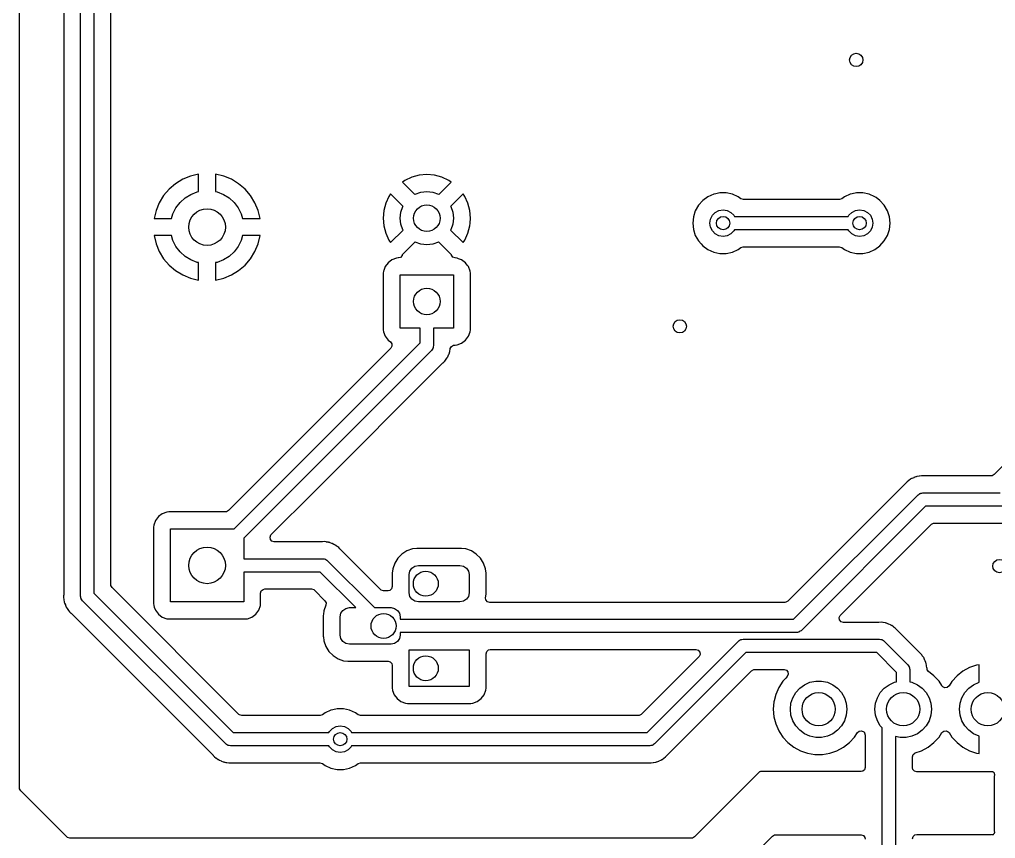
# Model space of a CAD drawing. Extents: x 4.53 to 6.71, y -5.98 to -2.05.
# Drawn here: x 4.531 to 5.685, y -4.318 to -3.35 of the extents above; entities that cross this region are included whole.
import ezdxf

# ---------------------------------------------------------------- set-up
doc = ezdxf.new("R2010")
doc.units = 0
doc.header["$MEASUREMENT"] = 0
doc.layers.add('BLACK', color=7, linetype='CONTINUOUS')

msp = doc.modelspace()

# ---------------------------------------------------------------- linework, layer by layer
at = {"layer": 'BLACK', "linetype": 'CONTINUOUS'}
for p, q in [((4.53053, -4.25852), (4.53053, -2.24738)), ((4.58274, -2.25296), (4.58274, -4.0305)), ((4.60276, -4.0315), (4.60276, -2.25197)), ((4.6185, -2.25523), (4.6185, -4.02823)), ((4.63852, -3.60528), (4.63852, -3.24977)), ((4.72353, -3.53869), (4.71504, -3.5439)), ((4.73274, -3.53488), (4.72353, -3.53869)), ((4.74236, -3.53257), (4.73274, -3.53488)), ((4.74236, -3.55328), (4.74236, -3.53257)), ((4.77199, -3.53488), (4.76236, -3.53257)), ((4.76236, -3.53257), (4.76236, -3.55328)), ((4.78119, -3.53869), (4.77199, -3.53488)), ((4.78969, -3.5439), (4.78119, -3.53869)), ((4.98636, -3.53998), (4.98355, -3.54195)), ((4.98355, -3.54195), (4.99819, -3.55659)), ((4.99452, -3.53617), (4.98636, -3.53998)), ((5.00323, -3.53384), (4.99452, -3.53617)), ((5.0122, -3.53306), (5.00323, -3.53384)), ((5.02118, -3.53384), (5.0122, -3.53306)), ((5.02988, -3.53617), (5.02118, -3.53384)), ((5.02622, -3.55659), (5.04086, -3.54195)), ((5.03805, -3.53998), (5.02988, -3.53617)), ((5.04086, -3.54195), (5.03805, -3.53998)), ((4.70746, -3.55037), (4.70099, -3.55795)), ((4.71504, -3.5439), (4.70746, -3.55037)), ((4.73306, -3.55651), (4.74051, -3.55362)), ((4.74051, -3.55362), (4.74236, -3.55328)), ((4.76236, -3.55328), (4.76421, -3.55362)), ((4.76421, -3.55362), (4.77167, -3.55651)), ((4.79727, -3.55037), (4.78969, -3.5439)), ((4.80374, -3.55795), (4.79727, -3.55037)), ((4.99854, -3.55637), (5.0052, -3.55404)), ((5.0052, -3.55404), (5.0122, -3.55325)), ((5.0122, -3.55325), (5.01921, -3.55404)), ((5.01921, -3.55404), (5.02587, -3.55637)), ((5.35884, -3.55478), (5.35394, -3.55583)), ((5.36636, -3.55478), (5.35884, -3.55478)), ((5.37371, -3.55635), (5.36636, -3.55478)), ((5.52026, -3.55478), (5.51535, -3.55583)), ((5.52778, -3.55478), (5.52026, -3.55478)), ((5.53513, -3.55635), (5.52778, -3.55478)), ((4.70099, -3.55795), (4.69578, -3.56645)), ((4.71554, -3.57248), (4.72036, -3.5661)), ((4.72036, -3.5661), (4.72626, -3.56072)), ((4.72626, -3.56072), (4.73306, -3.55651)), ((4.77167, -3.55651), (4.77846, -3.56072)), ((4.77846, -3.56072), (4.78437, -3.5661)), ((4.78437, -3.5661), (4.78918, -3.57248)), ((4.80894, -3.56645), (4.80374, -3.55795)), ((4.96744, -3.5589), (4.96363, -3.56707)), ((4.96941, -3.55609), (4.96744, -3.5589)), ((4.98405, -3.57073), (4.96941, -3.55609)), ((4.99819, -3.55659), (4.99854, -3.55637)), ((5.02587, -3.55637), (5.02622, -3.55659)), ((5.055, -3.55609), (5.04036, -3.57073)), ((5.05697, -3.5589), (5.055, -3.55609)), ((5.055, -3.55609), (5.055, -3.55609)), ((5.06078, -3.56707), (5.05697, -3.5589)), ((5.33853, -3.56382), (5.3335, -3.56941)), ((5.34462, -3.5594), (5.33853, -3.56382)), ((5.35148, -3.55635), (5.34462, -3.5594)), ((5.35394, -3.55583), (5.35148, -3.55635)), ((5.38058, -3.5594), (5.37371, -3.55635)), ((5.38375, -3.56171), (5.38058, -3.5594)), ((5.38058, -3.5594), (5.38058, -3.5594)), ((5.38399, -3.56187), (5.38375, -3.56171)), ((5.38667, -3.56266), (5.38399, -3.56187)), ((5.49994, -3.56266), (5.38667, -3.56266)), ((5.50023, -3.56265), (5.49994, -3.56266)), ((5.50286, -3.56171), (5.50023, -3.56265)), ((5.50603, -3.5594), (5.50286, -3.56171)), ((5.5129, -3.55635), (5.50603, -3.5594)), ((5.51535, -3.55583), (5.5129, -3.55635)), ((5.542, -3.5594), (5.53513, -3.55635)), ((5.54341, -3.56043), (5.542, -3.5594)), ((5.542, -3.5594), (5.542, -3.5594)), ((5.54808, -3.56382), (5.54341, -3.56043)), ((5.55311, -3.56941), (5.54808, -3.56382)), ((4.69197, -3.57565), (4.68966, -3.58528)), ((4.69578, -3.56645), (4.69197, -3.57565)), ((4.71198, -3.57963), (4.71554, -3.57248)), ((4.78918, -3.57248), (4.79274, -3.57963)), ((4.81276, -3.57565), (4.80894, -3.56645)), ((4.81507, -3.58528), (4.81276, -3.57565)), ((4.9613, -3.57577), (4.96051, -3.58475)), ((4.96363, -3.56707), (4.9613, -3.57577)), ((4.98071, -3.58475), (4.9815, -3.57774)), ((4.9815, -3.57774), (4.98383, -3.57108)), ((4.98383, -3.57108), (4.98405, -3.57073)), ((5.04036, -3.57073), (5.04058, -3.57108)), ((5.04058, -3.57108), (5.04291, -3.57774)), ((5.04291, -3.57774), (5.0437, -3.58475)), ((5.06311, -3.57577), (5.06078, -3.56707)), ((5.0639, -3.58475), (5.06311, -3.57577)), ((5.32974, -3.57592), (5.32742, -3.58307)), ((5.3335, -3.56941), (5.32974, -3.57592)), ((5.34986, -3.58129), (5.35334, -3.57781)), ((5.35334, -3.57781), (5.35773, -3.57557)), ((5.35773, -3.57557), (5.3626, -3.5748)), ((5.3626, -3.5748), (5.36746, -3.57557)), ((5.36746, -3.57557), (5.37185, -3.57781)), ((5.37185, -3.57781), (5.37534, -3.58129)), ((5.51128, -3.58129), (5.51476, -3.57781)), ((5.51476, -3.57781), (5.51915, -3.57557)), ((5.51915, -3.57557), (5.52402, -3.5748)), ((5.52402, -3.5748), (5.52888, -3.57557)), ((5.52888, -3.57557), (5.53327, -3.57781)), ((5.53327, -3.57781), (5.53676, -3.58129)), ((5.55687, -3.57592), (5.55311, -3.56941)), ((5.55919, -3.58307), (5.55687, -3.57592)), ((5.55687, -3.57592), (5.55687, -3.57592)), ((4.68966, -3.58528), (4.71037, -3.58528)), ((4.71037, -3.58528), (4.71198, -3.57963)), ((4.79274, -3.57963), (4.79435, -3.58528)), ((4.79435, -3.58528), (4.81507, -3.58528)), ((4.96051, -3.58475), (4.9613, -3.59373)), ((4.9815, -3.59176), (4.98071, -3.58475)), ((5.0437, -3.58475), (5.04291, -3.59176)), ((5.06339, -3.59055), (5.0639, -3.58475)), ((5.32742, -3.58307), (5.32663, -3.59055)), ((5.34685, -3.59055), (5.34762, -3.58568)), ((5.34762, -3.58568), (5.34986, -3.58129)), ((5.37534, -3.58129), (5.37604, -3.58268)), ((5.37604, -3.58268), (5.51057, -3.58268)), ((5.51057, -3.58268), (5.51128, -3.58129)), ((5.53676, -3.58129), (5.53899, -3.58568)), ((5.53899, -3.58568), (5.53976, -3.59055)), ((5.55998, -3.59055), (5.55919, -3.58307)), ((4.9613, -3.59373), (4.96363, -3.60243)), ((4.96941, -3.61341), (4.98405, -3.59877)), ((4.98383, -3.59842), (4.9815, -3.59176)), ((4.98405, -3.59877), (4.98383, -3.59842)), ((5.04058, -3.59842), (5.04036, -3.59877)), ((5.04036, -3.59877), (5.055, -3.61341)), ((5.04291, -3.59176), (5.04058, -3.59842)), ((5.06078, -3.60243), (5.06311, -3.59373)), ((5.06311, -3.59373), (5.06339, -3.59055)), ((5.32663, -3.59055), (5.32742, -3.59803)), ((5.32742, -3.59803), (5.32974, -3.60518)), ((5.34762, -3.59542), (5.34685, -3.59055)), ((5.34986, -3.59981), (5.34762, -3.59542)), ((5.35334, -3.60329), (5.34986, -3.59981)), ((5.37534, -3.59981), (5.37185, -3.60329)), ((5.37604, -3.59843), (5.37534, -3.59981)), ((5.51057, -3.59843), (5.37604, -3.59843)), ((5.51128, -3.59981), (5.51057, -3.59843)), ((5.51476, -3.60329), (5.51128, -3.59981)), ((5.53676, -3.59981), (5.53327, -3.60329)), ((5.53899, -3.59542), (5.53676, -3.59981)), ((5.53976, -3.59055), (5.53899, -3.59542)), ((5.55687, -3.60518), (5.55919, -3.59803)), ((5.55919, -3.59803), (5.55998, -3.59055)), ((4.63852, -4.01789), (4.63852, -3.60528)), ((4.71037, -3.60528), (4.68966, -3.60528)), ((4.68966, -3.60528), (4.69197, -3.6149)), ((4.71198, -3.61092), (4.71037, -3.60528)), ((4.71554, -3.61807), (4.71198, -3.61092)), ((4.79274, -3.61092), (4.78918, -3.61807)), ((4.79435, -3.60528), (4.79274, -3.61092)), ((4.81507, -3.60528), (4.79435, -3.60528)), ((4.81276, -3.6149), (4.81507, -3.60528)), ((4.96363, -3.60243), (4.96744, -3.6106)), ((4.96744, -3.6106), (4.96941, -3.61341)), ((5.055, -3.61341), (5.05697, -3.6106)), ((5.05697, -3.6106), (5.06078, -3.60243)), ((5.32974, -3.60518), (5.3335, -3.61169)), ((5.3335, -3.61169), (5.33669, -3.61524)), ((5.35773, -3.60553), (5.35334, -3.60329)), ((5.3626, -3.6063), (5.35773, -3.60553)), ((5.36746, -3.60553), (5.3626, -3.6063)), ((5.37185, -3.60329), (5.36746, -3.60553)), ((5.51915, -3.60553), (5.51476, -3.60329)), ((5.52402, -3.6063), (5.51915, -3.60553)), ((5.52888, -3.60553), (5.52402, -3.6063)), ((5.53327, -3.60329), (5.52888, -3.60553)), ((5.54808, -3.61728), (5.55311, -3.61169)), ((5.55311, -3.61169), (5.55687, -3.60518)), ((4.69197, -3.6149), (4.69578, -3.62411)), ((4.72036, -3.62445), (4.71554, -3.61807)), ((4.78918, -3.61807), (4.78437, -3.62445)), ((4.80894, -3.62411), (4.81276, -3.6149)), ((4.99819, -3.61291), (4.98309, -3.62801)), ((4.99854, -3.61313), (4.99819, -3.61291)), ((5.0052, -3.61546), (4.99854, -3.61313)), ((5.0122, -3.61625), (5.0052, -3.61546)), ((5.01921, -3.61546), (5.0122, -3.61625)), ((5.02587, -3.61313), (5.01921, -3.61546)), ((5.02622, -3.61291), (5.02587, -3.61313)), ((5.04121, -3.62789), (5.02622, -3.61291)), ((5.055, -3.61341), (5.055, -3.61341)), ((5.33669, -3.61524), (5.33853, -3.61728)), ((5.33853, -3.61728), (5.34462, -3.6217)), ((5.34462, -3.6217), (5.35148, -3.62476)), ((5.37371, -3.62476), (5.38058, -3.6217)), ((5.38058, -3.6217), (5.38375, -3.61939)), ((5.38375, -3.61939), (5.38639, -3.61845)), ((5.38639, -3.61845), (5.38667, -3.61844)), ((5.38667, -3.61844), (5.49994, -3.61844)), ((5.49994, -3.61844), (5.50263, -3.61923)), ((5.50263, -3.61923), (5.50286, -3.61939)), ((5.50286, -3.61939), (5.50603, -3.6217)), ((5.50603, -3.6217), (5.5129, -3.62476)), ((5.53513, -3.62476), (5.542, -3.6217)), ((5.542, -3.6217), (5.54808, -3.61728)), ((4.69578, -3.62411), (4.70099, -3.6326)), ((4.70099, -3.6326), (4.70746, -3.64018)), ((4.72626, -3.62984), (4.72036, -3.62445)), ((4.73306, -3.63404), (4.72626, -3.62984)), ((4.74051, -3.63693), (4.73306, -3.63404)), ((4.77167, -3.63404), (4.76421, -3.63693)), ((4.77846, -3.62984), (4.77167, -3.63404)), ((4.78437, -3.62445), (4.77846, -3.62984)), ((4.79727, -3.64018), (4.80374, -3.6326)), ((4.80374, -3.6326), (4.80894, -3.62411)), ((4.97102, -3.63393), (4.96641, -3.63738)), ((4.97641, -3.63192), (4.97102, -3.63393)), ((4.9783, -3.63171), (4.97641, -3.63192)), ((4.97879, -3.63166), (4.9783, -3.63171)), ((4.98094, -3.63103), (4.97879, -3.63166)), ((4.97879, -3.63166), (4.97879, -3.63166)), ((4.97879, -3.63166), (4.97879, -3.63166)), ((4.97879, -3.63166), (4.97879, -3.63166)), ((4.97879, -3.63166), (4.97879, -3.63166)), ((4.98289, -3.62902), (4.98094, -3.63103)), ((4.98309, -3.62801), (4.98289, -3.62902)), ((5.0413, -3.62853), (5.04121, -3.62789)), ((5.04301, -3.63074), (5.0413, -3.62853)), ((5.04563, -3.63166), (5.04301, -3.63074)), ((5.04563, -3.63166), (5.04562, -3.63166)), ((5.04562, -3.63166), (5.04562, -3.63166)), ((5.04562, -3.63166), (5.04563, -3.63166)), ((5.04575, -3.63167), (5.04563, -3.63166)), ((5.0477, -3.63188), (5.04575, -3.63167)), ((5.04575, -3.63167), (5.04575, -3.63167)), ((5.048, -3.63192), (5.0477, -3.63188)), ((5.04984, -3.6326), (5.048, -3.63192)), ((5.05339, -3.63393), (5.04984, -3.6326)), ((5.058, -3.63738), (5.05339, -3.63393)), ((5.35148, -3.62476), (5.35884, -3.62632)), ((5.35884, -3.62632), (5.35884, -3.62632)), ((5.35884, -3.62632), (5.36636, -3.62632)), ((5.36636, -3.62632), (5.37371, -3.62476)), ((5.36636, -3.62632), (5.36636, -3.62632)), ((5.5129, -3.62476), (5.52026, -3.62632)), ((5.52026, -3.62632), (5.52026, -3.62632)), ((5.52026, -3.62632), (5.52778, -3.62632)), ((5.52778, -3.62632), (5.53513, -3.62476)), ((5.52778, -3.62632), (5.52778, -3.62632)), ((4.70746, -3.64018), (4.71504, -3.64665)), ((4.71504, -3.64665), (4.72353, -3.65186)), ((4.74236, -3.63728), (4.74051, -3.63693)), ((4.74236, -3.65798), (4.74236, -3.63728)), ((4.76421, -3.63693), (4.76236, -3.63728)), ((4.76236, -3.63728), (4.76236, -3.65798)), ((4.78119, -3.65186), (4.78969, -3.64665)), ((4.78969, -3.64665), (4.79727, -3.64018)), ((4.96122, -3.64665), (4.96095, -3.64738)), ((4.96296, -3.64199), (4.96122, -3.64665)), ((4.96641, -3.63738), (4.96296, -3.64199)), ((5.0601, -3.64018), (5.058, -3.63738)), ((5.06145, -3.64199), (5.0601, -3.64018)), ((5.06346, -3.64738), (5.06145, -3.64199)), ((4.72353, -3.65186), (4.73274, -3.65567)), ((4.73274, -3.65567), (4.74236, -3.65798)), ((4.76236, -3.65798), (4.77199, -3.65567)), ((4.77199, -3.65567), (4.78119, -3.65186)), ((4.96095, -3.64738), (4.96069, -3.64976)), ((4.96069, -3.64976), (4.96069, -3.71659)), ((4.98071, -3.71467), (4.98071, -3.65168)), ((4.98071, -3.65168), (5.0437, -3.65168)), ((5.0437, -3.65168), (5.0437, -3.71467)), ((5.06372, -3.64976), (5.06346, -3.64738)), ((5.06372, -3.71659), (5.06372, -3.64976)), ((5.00433, -3.71467), (4.98071, -3.71467)), ((5.00433, -3.73217), (5.00433, -3.71467)), ((5.0437, -3.71467), (5.02008, -3.71467)), ((5.02008, -3.71467), (5.02008, -3.73543)), ((4.96069, -3.71659), (4.9607, -3.71672)), ((4.9607, -3.71672), (4.96095, -3.71897)), ((4.96095, -3.71897), (4.96296, -3.72436)), ((4.96296, -3.72436), (4.96641, -3.72897)), ((5.058, -3.72897), (5.06145, -3.72436)), ((5.06145, -3.72436), (5.06346, -3.71897)), ((5.06346, -3.71897), (5.06372, -3.71659)), ((4.96968, -3.73851), (4.77769, -3.9305)), ((4.78453, -3.95197), (5.00433, -3.73217)), ((4.96641, -3.72897), (4.96641, -3.72897)), ((4.96641, -3.72897), (4.96641, -3.72897)), ((4.96641, -3.72897), (4.96915, -3.73103)), ((4.96915, -3.73103), (4.97083, -3.73326)), ((4.97102, -3.73605), (4.96968, -3.73851)), ((4.96968, -3.73851), (4.96968, -3.73851)), ((4.97083, -3.73326), (4.97102, -3.73605)), ((5.0193, -3.73885), (5.01848, -3.73988)), ((5.0194, -3.73841), (5.0193, -3.73885)), ((5.01964, -3.73803), (5.0194, -3.73841)), ((5.01978, -3.73672), (5.01964, -3.73803)), ((5.02008, -3.73543), (5.01978, -3.73672)), ((5.03978, -3.73978), (5.03982, -3.73948)), ((5.03982, -3.73948), (5.03995, -3.73876)), ((5.03995, -3.73876), (5.04121, -3.73626)), ((5.04121, -3.73626), (5.04362, -3.73484)), ((5.04362, -3.73484), (5.04483, -3.73469)), ((5.04483, -3.73469), (5.04548, -3.73469)), ((5.04548, -3.73469), (5.04562, -3.73469)), ((5.04562, -3.73469), (5.048, -3.73443)), ((5.048, -3.73443), (5.05339, -3.73242)), ((5.05339, -3.73242), (5.058, -3.72897)), ((5.01777, -3.741), (4.79567, -3.9631)), ((5.01848, -3.73988), (5.01777, -3.741)), ((5.03477, -3.75185), (5.03625, -3.74997)), ((5.03625, -3.74997), (5.03642, -3.7496)), ((5.03642, -3.7496), (5.03686, -3.74882)), ((5.03686, -3.74882), (5.03708, -3.74849)), ((5.03708, -3.74849), (5.03793, -3.74625)), ((5.03793, -3.74625), (5.03805, -3.74598)), ((5.03805, -3.74598), (5.03903, -3.74379)), ((5.03903, -3.74379), (5.0391, -3.7434)), ((5.0391, -3.7434), (5.03934, -3.74253)), ((5.03934, -3.74253), (5.03949, -3.74216)), ((5.03949, -3.74216), (5.03978, -3.73978)), ((4.87887, -3.90822), (5.03123, -3.75586)), ((5.03123, -3.75586), (5.03144, -3.75565)), ((5.03144, -3.75565), (5.03324, -3.75407)), ((5.03324, -3.75407), (5.0346, -3.75209)), ((5.0346, -3.75209), (5.03477, -3.75185)), ((5.69982, -3.87137), (5.68321, -3.88798)), ((5.59712, -3.88928), (5.59477, -3.88971)), ((5.59943, -3.88942), (5.59712, -3.88928)), ((5.59951, -3.88942), (5.59943, -3.88942)), ((5.59981, -3.88943), (5.59951, -3.88942)), ((5.6797, -3.88943), (5.59981, -3.88943)), ((5.68075, -3.88932), (5.6797, -3.88943)), ((5.68321, -3.88798), (5.68075, -3.88932)), ((5.57839, -3.8983), (5.43911, -4.03758)), ((5.5786, -3.89808), (5.57839, -3.8983)), ((5.58019, -3.89629), (5.5786, -3.89808)), ((5.58216, -3.89493), (5.58019, -3.89629)), ((5.5824, -3.89475), (5.58216, -3.89493)), ((5.58428, -3.89328), (5.5824, -3.89475)), ((5.58465, -3.89311), (5.58428, -3.89328)), ((5.58428, -3.89328), (5.58428, -3.89328)), ((5.58428, -3.89328), (5.58428, -3.89328)), ((5.58543, -3.89267), (5.58465, -3.89311)), ((5.58576, -3.89244), (5.58543, -3.89267)), ((5.588, -3.89159), (5.58576, -3.89244)), ((5.58828, -3.89148), (5.588, -3.89159)), ((5.59046, -3.8905), (5.58828, -3.89148)), ((5.59077, -3.89044), (5.59046, -3.8905)), ((5.59085, -3.89042), (5.59077, -3.89044)), ((5.59172, -3.89018), (5.59085, -3.89042)), ((5.59209, -3.89004), (5.59172, -3.89018)), ((5.59447, -3.88975), (5.59209, -3.89004)), ((5.59477, -3.88971), (5.59447, -3.88975)), ((4.82817, -3.95891), (4.87887, -3.90822)), ((5.44595, -4.05906), (5.59325, -3.91176)), ((5.59325, -3.91176), (5.59437, -3.91105)), ((5.59437, -3.91105), (5.5954, -3.91023)), ((5.5954, -3.91023), (5.59584, -3.91013)), ((5.59584, -3.91013), (5.59622, -3.90989)), ((5.59622, -3.90989), (5.59753, -3.90974)), ((5.59753, -3.90974), (5.59882, -3.90945)), ((5.59882, -3.90945), (5.69005, -3.90945)), ((4.69936, -3.93422), (4.69475, -3.93767)), ((4.70476, -3.93221), (4.69936, -3.93422)), ((4.70701, -3.93196), (4.70476, -3.93221)), ((4.70714, -3.93195), (4.70701, -3.93196)), ((4.70701, -3.93196), (4.70701, -3.93196)), ((4.77419, -3.93195), (4.70714, -3.93195)), ((4.77524, -3.93184), (4.77419, -3.93195)), ((4.77769, -3.9305), (4.77524, -3.93184)), ((5.60208, -3.9252), (5.45478, -4.0725)), ((5.69331, -3.9252), (5.60208, -3.9252)), ((4.6913, -3.94228), (4.68929, -3.94767)), ((4.69475, -3.93767), (4.6913, -3.94228)), ((5.5014, -4.05419), (5.60892, -3.94667)), ((5.60892, -3.94667), (5.61137, -3.94533)), ((5.61137, -3.94533), (5.61243, -3.94522)), ((5.61243, -3.94522), (5.69231, -3.94522)), ((4.68929, -3.94767), (4.68904, -3.95005)), ((4.68904, -3.95005), (4.68904, -4.0405)), ((4.68929, -3.94767), (4.68929, -3.94767)), ((4.70906, -4.03858), (4.70906, -3.95197)), ((4.70906, -3.95197), (4.78453, -3.95197)), ((4.79567, -3.9631), (4.79567, -3.9874)), ((4.82677, -3.96172), (4.82793, -3.95917)), ((4.82717, -3.96448), (4.82677, -3.96172)), ((4.829, -3.96659), (4.82717, -3.96448)), ((4.82793, -3.95917), (4.82817, -3.95891)), ((4.83168, -3.96738), (4.829, -3.96659)), ((4.88838, -3.96738), (4.83168, -3.96738)), ((4.88868, -3.96737), (4.88838, -3.96738)), ((4.89107, -3.96723), (4.88868, -3.96737)), ((4.89312, -3.9676), (4.89107, -3.96723)), ((4.89342, -3.96766), (4.89312, -3.9676)), ((4.89372, -3.9677), (4.89342, -3.96766)), ((4.89609, -3.96799), (4.89372, -3.9677)), ((4.89647, -3.96814), (4.89609, -3.96799)), ((4.89733, -3.96838), (4.89647, -3.96814)), ((4.89773, -3.96845), (4.89733, -3.96838)), ((4.89991, -3.96943), (4.89773, -3.96845)), ((4.90019, -3.96955), (4.89991, -3.96943)), ((4.90243, -3.9704), (4.90019, -3.96955)), ((4.90271, -3.97059), (4.90243, -3.9704)), ((4.90243, -3.9704), (4.90243, -3.9704)), ((4.90276, -3.97062), (4.90271, -3.97059)), ((4.90354, -3.97106), (4.90276, -3.97062)), ((4.90391, -3.97123), (4.90354, -3.97106)), ((4.90579, -3.97271), (4.90391, -3.97123)), ((4.90603, -3.97288), (4.90579, -3.97271)), ((4.9068, -3.97341), (4.90603, -3.97288)), ((4.908, -3.97424), (4.9068, -3.97341)), ((4.90942, -3.97584), (4.908, -3.97424)), ((4.90959, -3.97604), (4.90942, -3.97584)), ((4.9098, -3.97625), (4.90959, -3.97604)), ((4.95735, -4.0238), (4.9098, -3.97625)), ((4.98281, -3.98183), (4.9779, -3.98675)), ((4.9887, -3.97813), (4.98281, -3.98183)), ((4.99526, -3.97584), (4.9887, -3.97813)), ((5.00029, -3.97527), (4.99526, -3.97584)), ((5.0003, -3.97527), (5.00029, -3.97527)), ((5.00043, -3.97526), (5.0003, -3.97527)), ((5.05311, -3.97526), (5.00043, -3.97526)), ((5.05325, -3.97527), (5.05311, -3.97526)), ((5.05829, -3.97584), (5.05325, -3.97527)), ((5.05325, -3.97527), (5.05325, -3.97527)), ((5.06485, -3.97813), (5.05829, -3.97584)), ((5.07073, -3.98183), (5.06485, -3.97813)), ((5.07565, -3.98675), (5.07073, -3.98183)), ((4.79567, -3.9874), (4.88937, -3.9874)), ((4.88937, -3.9874), (4.89066, -3.9877)), ((4.89066, -3.9877), (4.89197, -3.98784)), ((4.89197, -3.98784), (4.89235, -3.98808)), ((4.89235, -3.98808), (4.89279, -3.98818)), ((4.89279, -3.98818), (4.89382, -3.98901)), ((4.89382, -3.98901), (4.89494, -3.98971)), ((4.89494, -3.98971), (4.95051, -4.04528)), ((4.9742, -3.99263), (4.9719, -3.99919)), ((4.9779, -3.98675), (4.9742, -3.99263)), ((5.07935, -3.99263), (5.07565, -3.98675)), ((5.07565, -3.98675), (5.07565, -3.98675)), ((5.07565, -3.98675), (5.07565, -3.98675)), ((5.08164, -3.99919), (5.07935, -3.99263)), ((4.88611, -4.00315), (4.79567, -4.00315)), ((4.79567, -4.00315), (4.79567, -4.03858)), ((4.92823, -4.04528), (4.88611, -4.00315)), ((4.9719, -3.99919), (4.97132, -4.00437)), ((4.97132, -4.00437), (4.97132, -4.00451)), ((4.97132, -4.00451), (4.97132, -4.00451)), ((4.97132, -4.00451), (4.97132, -4.0203)), ((4.9719, -3.99919), (4.9719, -3.99919)), ((4.99134, -4.0061), (4.99216, -4.00196)), ((4.99216, -4.00196), (4.99451, -3.99845)), ((4.99451, -3.99845), (4.99802, -3.9961)), ((4.99802, -3.9961), (5.00217, -3.99528)), ((5.00217, -3.99528), (5.05138, -3.99528)), ((5.05138, -3.99528), (5.05552, -3.9961)), ((5.05552, -3.9961), (5.05903, -3.99845)), ((5.05903, -3.99845), (5.06138, -4.00196)), ((5.06138, -4.00196), (5.0622, -4.0061)), ((5.08222, -4.00437), (5.08164, -3.99919)), ((5.08222, -4.02949), (5.08222, -4.00437)), ((4.99134, -4.02776), (4.99134, -4.0061)), ((5.0622, -4.0061), (5.0622, -4.02776)), ((4.63864, -4.01894), (4.63852, -4.01789)), ((4.63998, -4.0214), (4.63864, -4.01894)), ((4.79002, -4.17144), (4.63998, -4.0214)), ((4.81569, -4.02813), (4.81648, -4.02545)), ((4.81648, -4.02545), (4.81859, -4.02362)), ((4.81859, -4.02362), (4.82065, -4.02317)), ((4.82065, -4.02317), (4.87576, -4.02317)), ((4.87576, -4.02317), (4.87844, -4.02396)), ((4.87844, -4.02396), (4.87927, -4.02462)), ((4.87927, -4.02462), (4.89168, -4.03704)), ((4.95817, -4.02447), (4.95735, -4.0238)), ((4.96085, -4.02526), (4.95817, -4.02447)), ((4.96636, -4.02526), (4.96085, -4.02526)), ((4.96842, -4.02481), (4.96636, -4.02526)), ((4.97053, -4.02298), (4.96842, -4.02481)), ((4.97132, -4.0203), (4.97053, -4.02298)), ((4.99216, -4.0319), (4.99134, -4.02776)), ((5.0622, -4.02776), (5.06138, -4.0319)), ((4.58273, -4.0308), (4.58258, -4.03319)), ((4.58258, -4.03319), (4.58301, -4.03555)), ((4.58274, -4.0305), (4.58273, -4.0308)), ((4.58301, -4.03555), (4.58306, -4.03584)), ((4.58306, -4.03584), (4.58335, -4.03822)), ((4.58335, -4.03822), (4.58349, -4.0386)), ((4.58349, -4.0386), (4.58373, -4.03946)), ((4.58373, -4.03946), (4.5838, -4.03986)), ((4.60305, -4.03278), (4.60276, -4.0315)), ((4.6032, -4.0341), (4.60305, -4.03278)), ((4.60344, -4.03448), (4.6032, -4.0341)), ((4.60354, -4.03491), (4.60344, -4.03448)), ((4.60436, -4.03595), (4.60354, -4.03491)), ((4.60506, -4.03706), (4.60436, -4.03595)), ((4.77435, -4.20636), (4.60506, -4.03706)), ((4.6185, -4.02823), (4.78318, -4.19291)), ((4.79567, -4.03858), (4.70906, -4.03858)), ((4.81569, -4.0405), (4.81569, -4.02813)), ((4.89168, -4.03704), (4.89302, -4.03949)), ((4.89302, -4.03949), (4.89286, -4.04218)), ((4.99451, -4.03541), (4.99216, -4.0319)), ((4.99802, -4.03776), (4.99451, -4.03541)), ((5.00217, -4.03858), (4.99802, -4.03776)), ((5.05138, -4.03858), (5.00217, -4.03858)), ((5.05552, -4.03776), (5.05138, -4.03858)), ((5.05903, -4.03541), (5.05552, -4.03776)), ((5.06138, -4.0319), (5.05903, -4.03541)), ((5.08177, -4.03352), (5.08222, -4.02949)), ((5.08219, -4.03614), (5.08177, -4.03352)), ((5.08402, -4.03825), (5.08219, -4.03614)), ((5.0867, -4.03904), (5.08402, -4.03825)), ((5.4356, -4.03904), (5.0867, -4.03904)), ((5.43666, -4.03892), (5.4356, -4.03904)), ((5.43911, -4.03758), (5.43666, -4.03892)), ((4.5838, -4.03986), (4.58479, -4.04204)), ((4.58479, -4.04204), (4.5849, -4.04232)), ((4.5849, -4.04232), (4.58575, -4.04455)), ((4.58575, -4.04455), (4.58598, -4.04488)), ((4.58598, -4.04488), (4.58642, -4.04567)), ((4.58642, -4.04567), (4.58658, -4.04603)), ((4.58658, -4.04603), (4.58806, -4.04792)), ((4.58806, -4.04792), (4.58824, -4.04816)), ((4.58824, -4.04816), (4.58877, -4.04893)), ((4.58877, -4.04893), (4.5896, -4.05013)), ((4.5896, -4.05013), (4.59139, -4.05172)), ((4.68904, -4.0405), (4.68929, -4.04288)), ((4.68929, -4.04288), (4.68992, -4.04455)), ((4.68992, -4.04455), (4.6913, -4.04828)), ((4.6913, -4.04828), (4.69475, -4.05288)), ((4.80997, -4.05288), (4.81342, -4.04828)), ((4.81342, -4.04828), (4.81543, -4.04288)), ((4.81543, -4.04288), (4.81569, -4.0405)), ((4.89041, -4.04919), (4.88999, -4.05288)), ((4.89286, -4.04218), (4.89041, -4.04919)), ((4.91067, -4.05196), (4.91301, -4.04845)), ((4.91301, -4.04845), (4.91653, -4.0461)), ((4.91653, -4.0461), (4.92067, -4.04528)), ((4.92067, -4.04528), (4.92823, -4.04528)), ((4.95051, -4.04528), (4.96988, -4.04528)), ((4.96988, -4.04528), (4.97403, -4.0461)), ((4.97403, -4.0461), (4.97754, -4.04845)), ((4.97754, -4.04845), (4.97988, -4.05196)), ((4.59139, -4.05172), (4.59161, -4.05192)), ((4.59161, -4.05192), (4.75949, -4.21981)), ((4.69475, -4.05288), (4.69936, -4.05633)), ((4.69936, -4.05633), (4.69936, -4.05633)), ((4.69936, -4.05633), (4.69936, -4.05633)), ((4.69936, -4.05633), (4.70476, -4.05835)), ((4.70476, -4.05835), (4.70714, -4.0586)), ((4.70714, -4.0586), (4.70727, -4.0586)), ((4.70727, -4.0586), (4.79745, -4.0586)), ((4.79745, -4.0586), (4.79758, -4.0586)), ((4.79758, -4.0586), (4.79997, -4.05835)), ((4.79997, -4.05835), (4.80536, -4.05633)), ((4.80536, -4.05633), (4.80997, -4.05288)), ((4.88999, -4.05288), (4.88982, -4.05437)), ((4.88982, -4.05437), (4.88982, -4.07949)), ((4.90984, -4.0561), (4.91067, -4.05196)), ((4.90984, -4.07776), (4.90984, -4.0561)), ((4.97988, -4.05196), (4.98071, -4.0561)), ((4.98071, -4.0561), (4.98071, -4.05906)), ((4.98071, -4.05906), (5.44595, -4.05906)), ((5.5, -4.05699), (5.50116, -4.05445)), ((5.5004, -4.05976), (5.5, -4.05699)), ((5.50223, -4.06187), (5.5004, -4.05976)), ((5.50116, -4.05445), (5.5014, -4.05419)), ((5.50491, -4.06266), (5.50223, -4.06187)), ((5.54664, -4.06266), (5.50491, -4.06266)), ((5.54694, -4.06265), (5.54664, -4.06266)), ((5.54933, -4.0625), (5.54694, -4.06265)), ((5.55138, -4.06288), (5.54933, -4.0625)), ((5.45219, -4.07412), (5.45181, -4.07436)), ((5.45263, -4.07402), (5.45219, -4.07412)), ((5.45366, -4.0732), (5.45263, -4.07402)), ((5.45478, -4.0725), (5.45366, -4.0732)), ((5.55169, -4.06294), (5.55138, -4.06288)), ((5.55199, -4.06298), (5.55169, -4.06294)), ((5.55436, -4.06327), (5.55199, -4.06298)), ((5.55474, -4.06341), (5.55436, -4.06327)), ((5.5556, -4.06365), (5.55474, -4.06341)), ((5.556, -4.06372), (5.5556, -4.06365)), ((5.55818, -4.06471), (5.556, -4.06372)), ((5.55846, -4.06482), (5.55818, -4.06471)), ((5.5607, -4.06567), (5.55846, -4.06482)), ((5.56098, -4.06586), (5.5607, -4.06567)), ((5.5607, -4.06567), (5.5607, -4.06567)), ((5.56103, -4.0659), (5.56098, -4.06586)), ((5.56181, -4.06634), (5.56103, -4.0659)), ((5.56217, -4.0665), (5.56181, -4.06634)), ((5.56406, -4.06798), (5.56217, -4.0665)), ((5.5643, -4.06816), (5.56406, -4.06798)), ((5.56507, -4.06869), (5.5643, -4.06816)), ((5.56627, -4.06952), (5.56507, -4.06869)), ((5.56776, -4.0712), (5.56627, -4.06952)), ((5.56786, -4.07131), (5.56776, -4.0712)), ((5.56806, -4.07153), (5.56786, -4.07131)), ((5.59461, -4.09808), (5.56806, -4.07153)), ((4.88982, -4.07949), (4.88984, -4.07963)), ((4.88984, -4.07963), (4.88984, -4.07963)), ((4.88984, -4.07963), (4.89041, -4.08466)), ((4.89041, -4.08466), (4.8927, -4.09122)), ((4.91067, -4.0819), (4.90984, -4.07776)), ((4.91301, -4.08541), (4.91067, -4.0819)), ((4.91653, -4.08776), (4.91301, -4.08541)), ((4.97754, -4.08541), (4.97403, -4.08776)), ((4.97988, -4.0819), (4.97754, -4.08541)), ((4.98071, -4.07776), (4.97988, -4.0819)), ((5.44921, -4.0748), (4.98071, -4.0748)), ((4.98071, -4.0748), (4.98071, -4.07776)), ((5.27272, -4.19291), (5.38065, -4.08498)), ((5.38065, -4.08498), (5.38177, -4.08428)), ((5.38177, -4.08428), (5.3828, -4.08346)), ((5.3828, -4.08346), (5.38324, -4.08336)), ((5.38324, -4.08336), (5.38362, -4.08312)), ((5.38362, -4.08312), (5.38493, -4.08297)), ((5.38493, -4.08297), (5.38622, -4.08268)), ((5.38622, -4.08268), (5.54764, -4.08268)), ((5.4505, -4.07451), (5.44921, -4.0748)), ((5.45181, -4.07436), (5.4505, -4.07451)), ((5.54764, -4.08268), (5.54893, -4.08297)), ((5.54893, -4.08297), (5.55024, -4.08312)), ((5.55024, -4.08312), (5.55062, -4.08336)), ((5.55062, -4.08336), (5.55105, -4.08346)), ((5.55105, -4.08346), (5.55209, -4.08428)), ((5.55209, -4.08428), (5.55321, -4.08498)), ((5.55321, -4.08498), (5.58116, -4.11294)), ((4.8927, -4.09122), (4.8964, -4.09711)), ((4.8964, -4.09711), (4.90132, -4.10203)), ((4.92067, -4.08858), (4.91653, -4.08776)), ((4.96988, -4.08858), (4.92067, -4.08858)), ((4.97403, -4.08776), (4.96988, -4.08858)), ((4.99134, -4.13858), (4.99134, -4.09528)), ((4.99134, -4.09528), (5.0622, -4.09528)), ((5.0622, -4.09528), (5.0622, -4.13858)), ((5.08222, -4.09978), (5.08301, -4.0971)), ((5.08301, -4.0971), (5.08512, -4.09527)), ((5.08512, -4.09527), (5.08719, -4.09482)), ((5.08719, -4.09482), (5.33053, -4.09482)), ((5.33053, -4.09482), (5.33321, -4.09561)), ((5.33321, -4.09561), (5.33504, -4.09772)), ((4.90132, -4.10203), (4.90132, -4.10203)), ((4.90132, -4.10203), (4.90132, -4.10203)), ((4.90132, -4.10203), (4.9072, -4.10572)), ((4.9072, -4.10572), (4.91376, -4.10802)), ((4.91376, -4.10802), (4.91894, -4.1086)), ((4.91894, -4.1086), (4.96636, -4.1086)), ((4.96636, -4.1086), (4.96904, -4.10939)), ((5.08222, -4.1405), (5.08222, -4.09978)), ((5.33403, -4.10329), (5.26588, -4.17144)), ((5.38948, -4.09843), (5.28155, -4.20636)), ((5.33427, -4.10303), (5.33403, -4.10329)), ((5.33544, -4.10049), (5.33427, -4.10303)), ((5.33504, -4.09772), (5.33544, -4.10049)), ((5.54438, -4.09843), (5.38948, -4.09843)), ((5.56772, -4.12177), (5.54438, -4.09843)), ((5.59483, -4.09828), (5.59461, -4.09808)), ((5.59662, -4.09987), (5.59483, -4.09828)), ((5.59747, -4.1011), (5.59662, -4.09987)), ((5.59798, -4.10184), (5.59747, -4.1011)), ((5.59816, -4.10208), (5.59798, -4.10184)), ((5.59964, -4.10397), (5.59816, -4.10208)), ((5.5998, -4.10433), (5.59964, -4.10397)), ((5.59964, -4.10397), (5.59964, -4.10397)), ((5.60024, -4.10512), (5.5998, -4.10433)), ((5.60047, -4.10545), (5.60024, -4.10512)), ((5.60132, -4.10769), (5.60047, -4.10545)), ((5.60143, -4.10796), (5.60132, -4.10769)), ((5.60242, -4.11014), (5.60143, -4.10796)), ((4.96904, -4.10939), (4.97087, -4.1115)), ((4.97087, -4.1115), (4.97132, -4.11356)), ((4.97132, -4.11356), (4.97132, -4.1405)), ((5.29641, -4.21981), (5.39632, -4.1199)), ((5.39632, -4.1199), (5.39877, -4.11856)), ((5.39877, -4.11856), (5.39983, -4.11844)), ((5.39983, -4.11844), (5.43477, -4.11844)), ((5.43477, -4.11844), (5.43745, -4.11923)), ((5.43745, -4.11923), (5.43928, -4.12134)), ((5.58116, -4.11294), (5.58186, -4.11405)), ((5.58186, -4.11405), (5.58268, -4.11509)), ((5.58268, -4.11509), (5.58278, -4.11552)), ((5.58278, -4.11552), (5.58302, -4.1159)), ((5.58302, -4.1159), (5.58317, -4.11722)), ((5.58317, -4.11722), (5.58346, -4.1185)), ((5.58346, -4.1185), (5.58346, -4.133)), ((5.60249, -4.11054), (5.60242, -4.11014)), ((5.60273, -4.1114), (5.60249, -4.11054)), ((5.60287, -4.11178), (5.60273, -4.1114)), ((5.60306, -4.11335), (5.60287, -4.11178)), ((5.60316, -4.11416), (5.60306, -4.11335)), ((5.60321, -4.11445), (5.60316, -4.11416)), ((5.60353, -4.11623), (5.60321, -4.11445)), ((5.60374, -4.11738), (5.60353, -4.11623)), ((5.60392, -4.11863), (5.60374, -4.11738)), ((5.60555, -4.1209), (5.60392, -4.11863)), ((5.65404, -4.11623), (5.64625, -4.12044)), ((5.66242, -4.11335), (5.65404, -4.11623)), ((5.66559, -4.11282), (5.66242, -4.11335)), ((5.66559, -4.13346), (5.66559, -4.11282)), ((5.66559, -4.11282), (5.66559, -4.11282)), ((5.43682, -4.1285), (5.43324, -4.13239)), ((5.43842, -4.12676), (5.43682, -4.1285)), ((5.43852, -4.12665), (5.43842, -4.12676)), ((5.43968, -4.12411), (5.43852, -4.12665)), ((5.43928, -4.12134), (5.43968, -4.12411)), ((5.56772, -4.133), (5.56772, -4.12177)), ((5.61194, -4.12587), (5.60555, -4.1209)), ((5.61794, -4.13239), (5.61194, -4.12587)), ((5.61194, -4.12587), (5.61194, -4.12587)), ((5.61194, -4.12587), (5.61194, -4.12587)), ((5.63926, -4.12588), (5.63326, -4.1324)), ((5.64625, -4.12044), (5.63926, -4.12588)), ((4.97132, -4.1405), (4.97158, -4.14288)), ((4.97158, -4.14288), (4.97169, -4.14318)), ((4.97169, -4.14318), (4.97359, -4.14828)), ((5.0622, -4.13858), (4.99134, -4.13858)), ((5.07996, -4.14828), (5.08197, -4.14288)), ((5.08197, -4.14288), (5.08222, -4.1405)), ((5.42839, -4.13981), (5.42483, -4.14793)), ((5.43324, -4.13239), (5.42839, -4.13981)), ((5.44852, -4.14568), (5.4532, -4.14049)), ((5.4532, -4.14049), (5.45886, -4.13637)), ((5.45886, -4.13637), (5.46525, -4.13353)), ((5.46525, -4.13353), (5.47209, -4.13207)), ((5.47209, -4.13207), (5.47909, -4.13207)), ((5.47909, -4.13207), (5.48593, -4.13353)), ((5.48593, -4.13353), (5.49232, -4.13637)), ((5.49232, -4.13637), (5.49798, -4.14049)), ((5.49798, -4.14049), (5.50266, -4.14568)), ((5.54852, -4.14568), (5.5532, -4.14049)), ((5.5532, -4.14049), (5.55886, -4.13637)), ((5.55886, -4.13637), (5.56525, -4.13353)), ((5.56525, -4.13353), (5.56772, -4.133)), ((5.58346, -4.133), (5.58593, -4.13353)), ((5.58593, -4.13353), (5.59232, -4.13637)), ((5.59232, -4.13637), (5.59798, -4.14049)), ((5.59798, -4.14049), (5.60266, -4.14568)), ((5.62126, -4.13747), (5.61794, -4.13239)), ((5.62145, -4.13776), (5.62126, -4.13747)), ((5.62233, -4.13877), (5.62145, -4.13776)), ((5.62486, -4.13995), (5.62233, -4.13877)), ((5.62763, -4.13957), (5.62486, -4.13995)), ((5.62976, -4.13776), (5.62763, -4.13957)), ((5.63326, -4.1324), (5.62976, -4.13776)), ((5.64852, -4.14568), (5.6532, -4.14049)), ((5.6532, -4.14049), (5.65886, -4.13637)), ((5.65886, -4.13637), (5.66525, -4.13353)), ((5.66525, -4.13353), (5.66559, -4.13346)), ((4.97359, -4.14828), (4.97704, -4.15288)), ((4.97704, -4.15288), (4.98165, -4.15633)), ((5.0719, -4.15633), (5.07651, -4.15288)), ((5.07651, -4.15288), (5.07996, -4.14828)), ((5.42483, -4.14793), (5.42293, -4.15543)), ((5.44286, -4.1584), (5.44502, -4.15174)), ((5.44502, -4.15174), (5.44852, -4.14568)), ((5.50266, -4.14568), (5.50616, -4.15174)), ((5.50616, -4.15174), (5.50832, -4.1584)), ((5.54286, -4.1584), (5.54502, -4.15174)), ((5.54502, -4.15174), (5.54852, -4.14568)), ((5.60266, -4.14568), (5.60616, -4.15174)), ((5.60616, -4.15174), (5.60832, -4.1584)), ((5.64286, -4.1584), (5.64502, -4.15174)), ((5.64502, -4.15174), (5.64852, -4.14568)), ((4.90118, -4.16606), (4.89873, -4.16658)), ((4.90608, -4.16502), (4.90118, -4.16606)), ((4.9136, -4.16502), (4.90608, -4.16502)), ((4.92096, -4.16658), (4.9136, -4.16502)), ((4.98165, -4.15633), (4.98165, -4.15633)), ((4.98165, -4.15633), (4.98165, -4.15633)), ((4.98165, -4.15633), (4.98704, -4.15835)), ((4.98704, -4.15835), (4.98942, -4.1586)), ((4.98942, -4.1586), (4.98956, -4.1586)), ((4.98956, -4.1586), (5.06399, -4.1586)), ((5.06399, -4.1586), (5.06412, -4.1586)), ((5.06412, -4.1586), (5.0665, -4.15835)), ((5.0665, -4.15835), (5.0719, -4.15633)), ((5.42265, -4.15652), (5.42192, -4.16535)), ((5.42192, -4.16535), (5.42265, -4.17419)), ((5.42293, -4.15543), (5.42265, -4.15652)), ((5.44213, -4.16535), (5.44286, -4.1584)), ((5.44286, -4.17231), (5.44213, -4.16535)), ((5.50832, -4.1584), (5.50906, -4.16535)), ((5.50906, -4.16535), (5.50832, -4.17231)), ((5.54213, -4.16535), (5.54286, -4.1584)), ((5.54286, -4.17231), (5.54213, -4.16535)), ((5.60832, -4.1584), (5.60906, -4.16535)), ((5.60906, -4.16535), (5.60832, -4.17231)), ((5.64213, -4.16535), (5.64286, -4.1584)), ((5.64286, -4.17231), (5.64213, -4.16535)), ((4.79085, -4.17211), (4.79002, -4.17144)), ((4.79353, -4.17289), (4.79085, -4.17211)), ((4.88577, -4.17289), (4.79353, -4.17289)), ((4.88605, -4.17289), (4.88577, -4.17289)), ((4.88869, -4.17195), (4.88605, -4.17289)), ((4.89186, -4.16964), (4.88869, -4.17195)), ((4.89873, -4.16658), (4.89186, -4.16964)), ((4.92782, -4.16964), (4.92096, -4.16658)), ((4.931, -4.17195), (4.92782, -4.16964)), ((4.92782, -4.16964), (4.92782, -4.16964)), ((4.93123, -4.17211), (4.931, -4.17195)), ((4.93391, -4.17289), (4.93123, -4.17211)), ((5.26238, -4.17289), (4.93391, -4.17289)), ((5.26343, -4.17278), (5.26238, -4.17289)), ((5.26588, -4.17144), (5.26343, -4.17278)), ((5.42265, -4.17419), (5.42265, -4.17419)), ((5.42265, -4.17419), (5.42265, -4.17419)), ((5.42265, -4.17419), (5.42483, -4.18278)), ((5.44502, -4.17897), (5.44286, -4.17231)), ((5.50832, -4.17231), (5.50616, -4.17897)), ((5.54502, -4.17897), (5.54286, -4.17231)), ((5.60832, -4.17231), (5.60616, -4.17897)), ((5.64502, -4.17897), (5.64286, -4.17231)), ((4.8971, -4.19153), (4.90059, -4.18805)), ((4.90059, -4.18805), (4.90498, -4.18581)), ((4.90498, -4.18581), (4.90984, -4.18504)), ((4.90984, -4.18504), (4.91471, -4.18581)), ((4.91471, -4.18581), (4.9191, -4.18805)), ((4.9191, -4.18805), (4.92258, -4.19153)), ((5.42483, -4.18278), (5.42839, -4.1909)), ((5.44852, -4.18502), (5.44502, -4.17897)), ((5.4532, -4.19022), (5.44852, -4.18502)), ((5.50266, -4.18502), (5.49798, -4.19022)), ((5.50616, -4.17897), (5.50266, -4.18502)), ((5.54852, -4.18502), (5.54502, -4.17897)), ((5.55079, -4.18755), (5.54852, -4.18502)), ((5.55079, -4.36167), (5.55079, -4.18755)), ((5.60266, -4.18502), (5.59798, -4.19022)), ((5.60616, -4.17897), (5.60266, -4.18502)), ((5.64852, -4.18502), (5.64502, -4.17897)), ((5.6532, -4.19022), (5.64852, -4.18502)), ((4.78318, -4.19291), (4.8964, -4.19291)), ((4.8964, -4.19291), (4.8971, -4.19153)), ((4.92258, -4.19153), (4.92329, -4.19291)), ((4.92329, -4.19291), (5.27272, -4.19291)), ((5.42839, -4.1909), (5.42973, -4.19295)), ((5.42973, -4.19295), (5.43324, -4.19832)), ((5.43324, -4.19832), (5.43923, -4.20482)), ((5.45886, -4.19434), (5.4532, -4.19022)), ((5.46525, -4.19718), (5.45886, -4.19434)), ((5.47209, -4.19864), (5.46525, -4.19718)), ((5.47909, -4.19864), (5.47209, -4.19864)), ((5.48593, -4.19718), (5.47909, -4.19864)), ((5.49232, -4.19434), (5.48593, -4.19718)), ((5.49798, -4.19022), (5.49232, -4.19434)), ((5.51194, -4.20484), (5.51794, -4.19832)), ((5.51794, -4.19832), (5.52144, -4.19297)), ((5.52144, -4.19297), (5.52356, -4.19115)), ((5.52356, -4.19115), (5.52633, -4.19078)), ((5.52633, -4.19078), (5.52887, -4.19196)), ((5.52887, -4.19196), (5.52974, -4.19297)), ((5.52974, -4.19297), (5.52996, -4.1933)), ((5.52996, -4.1933), (5.53077, -4.19597)), ((5.53077, -4.19597), (5.53077, -4.19601)), ((5.53077, -4.19601), (5.53077, -4.23419)), ((5.57209, -4.19864), (5.56654, -4.19745)), ((5.56654, -4.19745), (5.56654, -4.35176)), ((5.57909, -4.19864), (5.57209, -4.19864)), ((5.58593, -4.19718), (5.57909, -4.19864)), ((5.59232, -4.19434), (5.58593, -4.19718)), ((5.59798, -4.19022), (5.59232, -4.19434)), ((5.61194, -4.20484), (5.61794, -4.19832)), ((5.61794, -4.19832), (5.62145, -4.19295)), ((5.62145, -4.19295), (5.62358, -4.19113)), ((5.62358, -4.19113), (5.62635, -4.19076)), ((5.62635, -4.19076), (5.62888, -4.19194)), ((5.62888, -4.19194), (5.62976, -4.19295)), ((5.62976, -4.19295), (5.63326, -4.19831)), ((5.63326, -4.19831), (5.63926, -4.20482)), ((5.65886, -4.19434), (5.6532, -4.19022)), ((5.66525, -4.19718), (5.65886, -4.19434)), ((5.66559, -4.19725), (5.66525, -4.19718)), ((5.66559, -4.21789), (5.66559, -4.19725)), ((4.77547, -4.20706), (4.77435, -4.20636)), ((4.7765, -4.20788), (4.77547, -4.20706)), ((4.77694, -4.20798), (4.7765, -4.20788)), ((4.77732, -4.20822), (4.77694, -4.20798)), ((4.77863, -4.20837), (4.77732, -4.20822)), ((4.77992, -4.20866), (4.77863, -4.20837)), ((4.8964, -4.20866), (4.77992, -4.20866)), ((4.8971, -4.21004), (4.8964, -4.20866)), ((4.90059, -4.21353), (4.8971, -4.21004)), ((4.92258, -4.21004), (4.9191, -4.21353)), ((4.92329, -4.20866), (4.92258, -4.21004)), ((5.27598, -4.20866), (4.92329, -4.20866)), ((5.27727, -4.20837), (5.27598, -4.20866)), ((5.27858, -4.20822), (5.27727, -4.20837)), ((5.27896, -4.20798), (5.27858, -4.20822)), ((5.2794, -4.20788), (5.27896, -4.20798)), ((5.28043, -4.20706), (5.2794, -4.20788)), ((5.28155, -4.20636), (5.28043, -4.20706)), ((5.43923, -4.20482), (5.43924, -4.20484)), ((5.43924, -4.20484), (5.44624, -4.21028)), ((5.44624, -4.21028), (5.44624, -4.21028)), ((5.44624, -4.21028), (5.45403, -4.2145)), ((5.49715, -4.2145), (5.50494, -4.21028)), ((5.50494, -4.21028), (5.51194, -4.20484)), ((5.59715, -4.2145), (5.60494, -4.21028)), ((5.60494, -4.21028), (5.61194, -4.20484)), ((5.63926, -4.20482), (5.64625, -4.21027)), ((5.64625, -4.21027), (5.65404, -4.21448)), ((4.75949, -4.21981), (4.7597, -4.22003)), ((4.7597, -4.22003), (4.76129, -4.22182)), ((4.76129, -4.22182), (4.76326, -4.22318)), ((4.76326, -4.22318), (4.7635, -4.22336)), ((4.7635, -4.22336), (4.76538, -4.22483)), ((4.90498, -4.21576), (4.90059, -4.21353)), ((4.90984, -4.21654), (4.90498, -4.21576)), ((4.91471, -4.21576), (4.90984, -4.21654)), ((4.9191, -4.21353), (4.91471, -4.21576)), ((5.29052, -4.22483), (5.29241, -4.22336)), ((5.29241, -4.22336), (5.29264, -4.22318)), ((5.29264, -4.22318), (5.29462, -4.22182)), ((5.29462, -4.22182), (5.29621, -4.22003)), ((5.29621, -4.22003), (5.29641, -4.21981)), ((5.45403, -4.2145), (5.46242, -4.21738)), ((5.46242, -4.21738), (5.47116, -4.21884)), ((5.47116, -4.21884), (5.47116, -4.21884)), ((5.47116, -4.21884), (5.48002, -4.21884)), ((5.48002, -4.21884), (5.48877, -4.21738)), ((5.48002, -4.21884), (5.48002, -4.21884)), ((5.48877, -4.21738), (5.49715, -4.2145)), ((5.58656, -4.22168), (5.58734, -4.219)), ((5.58656, -4.23459), (5.58656, -4.22168)), ((5.58734, -4.219), (5.58946, -4.21717)), ((5.58946, -4.21717), (5.5899, -4.21699)), ((5.5899, -4.21699), (5.59715, -4.2145)), ((5.65404, -4.21448), (5.66242, -4.21736)), ((5.66242, -4.21736), (5.66559, -4.21789)), ((4.76538, -4.22483), (4.76575, -4.225)), ((4.76575, -4.225), (4.76653, -4.22544)), ((4.76653, -4.22544), (4.76686, -4.22567)), ((4.76686, -4.22567), (4.7691, -4.22652)), ((4.7691, -4.22652), (4.76938, -4.22663)), ((4.76938, -4.22663), (4.77156, -4.22761)), ((4.77156, -4.22761), (4.77156, -4.22761)), ((4.77156, -4.22761), (4.77156, -4.22761)), ((4.77156, -4.22761), (4.77196, -4.22769)), ((4.77196, -4.22769), (4.77282, -4.22793)), ((4.77282, -4.22793), (4.7732, -4.22807)), ((4.7732, -4.22807), (4.77446, -4.22822)), ((4.77446, -4.22822), (4.77557, -4.22836)), ((4.77557, -4.22836), (4.77587, -4.2284)), ((4.77587, -4.2284), (4.77822, -4.22883)), ((4.77822, -4.22883), (4.78061, -4.22869)), ((4.77822, -4.22883), (4.77822, -4.22883)), ((4.77822, -4.22883), (4.77822, -4.22883)), ((4.78061, -4.22869), (4.78091, -4.22868)), ((4.78091, -4.22868), (4.88577, -4.22868)), ((4.88577, -4.22868), (4.88845, -4.22947)), ((4.88845, -4.22947), (4.88869, -4.22963)), ((4.88869, -4.22963), (4.89186, -4.23193)), ((4.89186, -4.23193), (4.89873, -4.23499)), ((4.89873, -4.23499), (4.90608, -4.23656)), ((4.9136, -4.23656), (4.92096, -4.23499)), ((4.92096, -4.23499), (4.92782, -4.23193)), ((4.92782, -4.23193), (4.931, -4.22963)), ((4.931, -4.22963), (4.93363, -4.22869)), ((4.93363, -4.22869), (4.93391, -4.22868)), ((4.93391, -4.22868), (5.27499, -4.22868)), ((5.27499, -4.22868), (5.27529, -4.22869)), ((5.27529, -4.22869), (5.27768, -4.22883)), ((5.27768, -4.22883), (5.28004, -4.2284)), ((5.27768, -4.22883), (5.27768, -4.22883)), ((5.27768, -4.22883), (5.27768, -4.22883)), ((5.28004, -4.2284), (5.28033, -4.22836)), ((5.28033, -4.22836), (5.28271, -4.22807)), ((5.28271, -4.22807), (5.28308, -4.22793)), ((5.28308, -4.22793), (5.28395, -4.22769)), ((5.28395, -4.22769), (5.28434, -4.22761)), ((5.28434, -4.22761), (5.28653, -4.22663)), ((5.28653, -4.22663), (5.2868, -4.22652)), ((5.2868, -4.22652), (5.28904, -4.22567)), ((5.28904, -4.22567), (5.28937, -4.22544)), ((5.28937, -4.22544), (5.29015, -4.225)), ((5.29015, -4.225), (5.29052, -4.22483)), ((5.53077, -4.23419), (5.52998, -4.23687)), ((5.587, -4.23665), (5.58656, -4.23459)), ((4.90608, -4.23656), (4.90608, -4.23656)), ((4.90608, -4.23656), (4.9136, -4.23656)), ((4.9136, -4.23656), (4.9136, -4.23656)), ((5.40464, -4.24076), (5.32896, -4.31644)), ((5.40543, -4.23974), (5.40464, -4.24076)), ((5.40545, -4.2397), (5.40543, -4.23974)), ((5.40577, -4.23944), (5.40545, -4.2397)), ((5.40614, -4.23926), (5.40577, -4.23944)), ((5.40618, -4.23926), (5.40614, -4.23926)), ((5.40664, -4.23915), (5.40618, -4.23926)), ((5.40713, -4.23915), (5.40664, -4.23915)), ((5.40757, -4.23913), (5.40713, -4.23915)), ((5.40765, -4.23913), (5.40757, -4.23913)), ((5.4085, -4.23905), (5.40765, -4.23913)), ((5.40926, -4.23915), (5.4085, -4.23905)), ((5.52581, -4.23915), (5.40926, -4.23915)), ((5.52787, -4.23871), (5.52581, -4.23915)), ((5.52998, -4.23687), (5.52787, -4.23871)), ((5.58883, -4.23876), (5.587, -4.23665)), ((5.59152, -4.23955), (5.58883, -4.23876)), ((5.68001, -4.23955), (5.59152, -4.23955)), ((5.68088, -4.23947), (5.68001, -4.23955)), ((5.68126, -4.2394), (5.68088, -4.23947)), ((5.68153, -4.23945), (5.68126, -4.2394)), ((5.68179, -4.23955), (5.68153, -4.23945)), ((5.68209, -4.2398), (5.68179, -4.23955)), ((5.6828, -4.24029), (5.68209, -4.2398)), ((5.68313, -4.24049), (5.6828, -4.24029)), ((5.68331, -4.2407), (5.68313, -4.24049)), ((5.68345, -4.24094), (5.68331, -4.2407)), ((5.68351, -4.24128), (5.68345, -4.24094)), ((5.68345, -4.24094), (5.68345, -4.24094)), ((5.68352, -4.24132), (5.68351, -4.24128)), ((5.6837, -4.24199), (5.68352, -4.24132)), ((5.68368, -4.24431), (5.68376, -4.24345)), ((5.68368, -4.30994), (5.68368, -4.24431)), ((5.68376, -4.24269), (5.6837, -4.24199)), ((5.68382, -4.24307), (5.68376, -4.24269)), ((5.68376, -4.24345), (5.68382, -4.24307)), ((5.68382, -4.24307), (5.68382, -4.24307)), ((4.53064, -4.25958), (4.53053, -4.25852)), ((4.53198, -4.26203), (4.53064, -4.25958)), ((4.58639, -4.31644), (4.53198, -4.26203)), ((4.58722, -4.31711), (4.58639, -4.31644)), ((5.32896, -4.31644), (5.32651, -4.31778)), ((5.3552, -4.38128), (5.42104, -4.31545)), ((5.42104, -4.31545), (5.42349, -4.31411)), ((5.42349, -4.31411), (5.42455, -4.314)), ((5.42455, -4.314), (5.52581, -4.314)), ((5.52581, -4.314), (5.52849, -4.31478)), ((5.52849, -4.31478), (5.53032, -4.3169)), ((5.58656, -4.31856), (5.58734, -4.31588)), ((5.58734, -4.31588), (5.58946, -4.31405)), ((5.58946, -4.31405), (5.59152, -4.3136)), ((5.59152, -4.3136), (5.67892, -4.3136)), ((5.67892, -4.3136), (5.67978, -4.31368)), ((5.67978, -4.31368), (5.68016, -4.31375)), ((5.68016, -4.31375), (5.68054, -4.31368)), ((5.68016, -4.31375), (5.68016, -4.31374)), ((5.68016, -4.31374), (5.68016, -4.31375)), ((5.68054, -4.31368), (5.68124, -4.31362)), ((5.68124, -4.31362), (5.68191, -4.31344)), ((5.68191, -4.31344), (5.68229, -4.31337)), ((5.68229, -4.31337), (5.68253, -4.31323)), ((5.68229, -4.31337), (5.68229, -4.31337)), ((5.68253, -4.31323), (5.68274, -4.31305)), ((5.68274, -4.31305), (5.68294, -4.31272)), ((5.68274, -4.31305), (5.68274, -4.31305)), ((5.68294, -4.31272), (5.68343, -4.31201)), ((5.68343, -4.31201), (5.68368, -4.31171)), ((5.68376, -4.3108), (5.68368, -4.30994)), ((5.68368, -4.31171), (5.68378, -4.31145)), ((5.68368, -4.31171), (5.68368, -4.31171)), ((5.68382, -4.31118), (5.68376, -4.3108)), ((5.68378, -4.31145), (5.68382, -4.31118)), ((5.68382, -4.31118), (5.68382, -4.31118)), ((4.5899, -4.31789), (4.58722, -4.31711)), ((5.32545, -4.31789), (4.5899, -4.31789)), ((5.32651, -4.31778), (5.32545, -4.31789)), ((5.53032, -4.3169), (5.53077, -4.31896))]:
    msp.add_line(p, q, dxfattribs=at)
at = {"layer": 'BLACK'}
for centre, radius in [((5.52008, -3.39764), 0.00787), ((4.75236, -3.59528), 0.02165), ((5.0122, -3.58475), 0.01575), ((5.3626, -3.59055), 0.00787), ((5.52402, -3.59055), 0.00787), ((5.0122, -3.68318), 0.01575), ((5.31142, -3.7126), 0.00787), ((4.75236, -3.99528), 0.02165), ((5.68937, -3.99606), 0.00787), ((5.01102, -4.01693), 0.01476), ((4.96102, -4.06693), 0.01476), ((5.01102, -4.11693), 0.01476), ((5.47559, -4.16535), 0.01969), ((5.57559, -4.16535), 0.01969), ((5.67559, -4.16535), 0.01969), ((4.90984, -4.20079), 0.00787)]:
    msp.add_circle(centre, radius, dxfattribs=at)

doc.saveas('drawing.dxf')
